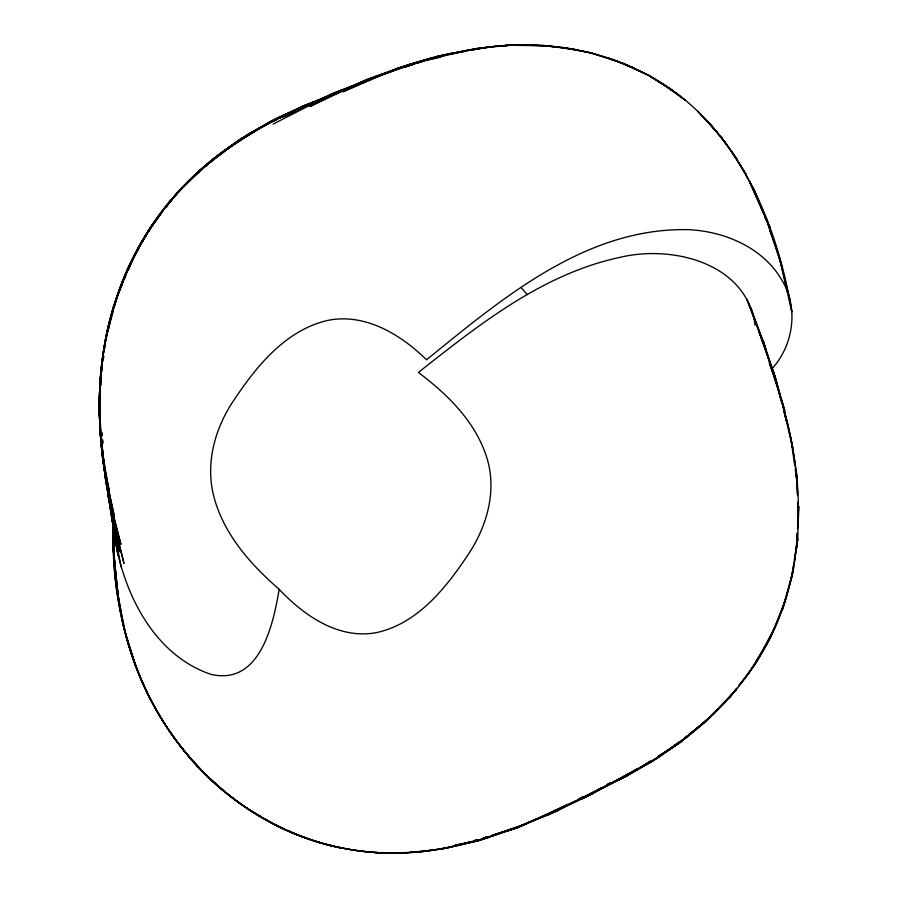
<?xml version="1.0" encoding="UTF-8"?>
<svg xmlns="http://www.w3.org/2000/svg" width="898" height="898" viewBox="0 0 898 898"><rect width="100%" height="100%" fill="white"/><g stroke="black" fill="none" stroke-linecap="round" stroke-linejoin="round"><path stroke-width="1.35" d="M113.541 523.13C108.086 632.203 153.76 747.63 247.343 808.638C285.261 834.074 329.835 849.631 375.454 852.561C442.736 857.321 508.414 834.029 567.761 804.451L517.203 827.821L477.961 840.809L440.649 849.194L489.051 837.318L477.961 840.809L455.241 845.175M113.406 522.703L114.36 561.272L113.361 523.029L113.429 550.889L118.727 601.009L113.429 550.889L113.238 522.872M100.093 397.904C97.388 437.932 105.582 477.725 114.372 516.541L103.865 467.33L101.115 440.211L102.855 456.622M100.273 397.803C97.624 443.399 106.402 488.804 116.796 532.997L105.762 481.283L103.921 465.142M100.744 385.276L101.003 378.316M100.643 385.332L101.014 376.947M796.807 541.258C792.732 593.69 772.819 645.336 738.897 685.746M796.953 538.474L797.267 532.907M797.503 528.731C801.993 472.213 787.714 416.055 769.384 363.039C784.538 405.166 795.83 449.101 797.581 494.012M797.379 533.367L796.335 549.61L797.716 538.845L798.737 506.438L797.895 525.24M100.116 415.785L100.363 397.982M101.003 376.936C96.355 415.033 101.923 453.479 109.287 490.88C89.643 406.244 98.589 313.335 143.714 238.037C184.674 169.924 253.416 122.409 327.781 97.006M101.384 372.771L102.002 365.823C98.724 388.812 98.634 412.272 100.991 435.35M102.372 361.647C104.785 334.337 111.913 307.475 122.757 282.298M100.969 375.499C95.659 432.421 105.448 489.623 120.916 544.323L107.951 493.271L103.988 466.219M101.328 372.737L102.226 365.823M102.944 360.289L103.304 357.527M104.381 349.232L105.818 338.164L108.961 326.221L108.501 328.971M102.597 361.681L103.158 357.539M104.303 349.232L105.818 338.164L110.6 320.631M793.787 563.102L790.947 580.613L793.349 569.871L797.716 538.845L794.225 560.408M101.261 371.368L102.192 365.89M103.337 359.256L103.831 356.315M772.067 368.685C793.619 345 798.85 307.576 781.776 279.952C763.076 247.87 725.438 231.684 689.529 229.708C586.383 226.723 502.094 298.551 426.528 359.772C400.542 334.292 364.364 312.324 326.591 320.665C284.363 331.036 255.537 367.439 232.661 402.023C214.6 429.457 205.373 463.952 213.791 496.336C223.568 534.018 250.419 564.326 279.155 589.29C273.329 624.671 259.881 686.038 210.727 674.286C152.761 654.575 122.139 590.626 114.214 533.513L112.272 517.012M107.322 333.27C97.063 373.108 98.623 414.943 103.203 455.511C86.882 349.333 122.431 231.695 208.347 163.773M107.94 330.61L113.417 306.689M111.33 317.937L113.53 309.844M114.27 307.15C120.455 282.859 131.086 259.904 144.174 238.576M109.32 324.919L111.475 317.117M115.056 304.108L117.571 295.004L121.78 285.205M124.238 278.447L129.155 265.617L137.978 249.835M753.893 664.789C773.896 636.491 785.728 603.445 793.349 569.871L782.248 610.124L785.649 599.527L770.237 638.141L755.577 662.208M117.571 295.004L121.881 285.014M124.485 278.952L125.574 276.427M128.279 270.141L134.801 255.032M760.224 654.687C724.922 717.019 663.218 759.933 599.224 789.263M774.615 627.792L754.926 664.666L738.874 685.41M142.726 241.338L144.084 238.913M145.442 236.488L150.202 227.991L161.18 213.578M145.51 236.219L150.202 227.991L159.373 216.092M752.479 667.102L748.214 674.05L753.366 665.755M157.307 218.742C102.641 292.613 89.407 390.417 106.233 479.285L103.865 467.33L102.114 447.866M158.901 216.474L168.498 202.858L197.897 171.989L206.518 165.266M166.051 207.427L167.713 205.272M170.216 202.016L176.053 194.439L169.441 202.948M736.338 688.687L728.738 698.521L737.202 687.879M166.141 207.202L167.791 205.07M689.541 733.958L705.996 721.375L718.31 708.5M720.207 706.524L736.293 689.698L705.996 721.375M219.438 155.163L222.67 152.638M225.903 150.112L240.585 140.066M210.525 162.078L213.803 159.518M226.913 149.315L231.291 145.903C141.491 205.126 93.695 315.4 100.284 421.431C93.459 312.852 144.095 199.726 237.925 141.828M678.686 742.253L669.785 749.055L658.29 756.251M688.687 734.609L696.466 728.648M678.562 742.343L669.785 749.055L679.999 742.635L714.359 713.225L679.999 742.635L658.762 755.936M685.152 737.314L687.34 735.642M238.756 140.952L213.836 158.329L181.744 188.344C206.888 163.447 234.142 139.65 266.526 124.687M241.023 139.381L250.082 133.061L266.223 124.889M248.555 135.115L252.091 132.87M254.46 131.377L259.174 128.392L251.047 133.499M634.864 770.394L650.724 762.29L689.114 735.271L660.558 755.824L650.724 762.29L639.892 767.756L650.511 761.111M639.892 767.756L650.242 761.28M590.143 794.36L562.26 807.403M592.601 793.035L638.175 768.452L592.006 793.989L581.522 799.007L628.701 774.884L660.558 755.824L618.183 780.34L628.701 774.884L598.798 789.219M355.226 85.175L320.878 99.678L331.867 93.987L359.705 83.334M273.172 124.092L331.867 93.987L378.125 75.511L392.774 70.83M610.472 782.854L606.79 784.751L610.449 782.876M636.222 769.642L638.669 768.385M273.677 121.118L276.157 119.861M279.884 117.975L289.818 112.946L280.019 117.896M578.862 798.782L583.846 796.391M561.778 807.414L592.006 793.989L547.926 814.946L521.21 825.363M320.878 99.678L366.418 79.754L378.125 75.511L364.128 81.415M357.774 84.109L361.591 82.493M322.865 98.724C280.344 114.708 240.249 137.237 205.215 166.22L240.866 138.921L270.814 121.421L280.434 116.583L240.866 138.921L231.673 145.925L270.814 121.421L303.659 105.841L333.057 94.223M325.413 97.68L329.252 96.108M349.681 87.723L353.509 86.152L347.111 88.678M513.611 828.237L491.318 835.645M527.676 822.568L558.365 810.209L601.469 787.984L547.926 814.946L558.365 810.209L517.203 827.821L505.944 831.324L516.125 827.35M338.164 92.202L342.003 90.687M355.496 85.198L331.867 93.987L283.285 116.886L342.8 89.463L293.5 110.78L303.659 105.841L313.615 102.091L270.814 121.421L261.094 127.437L303.659 105.841L323.28 98.735M392.92 71.043L366.418 79.754L309.978 106.492C360.401 80.809 413.585 58.864 469.834 50.232M404.841 67.126L414.124 64.072M404.762 66.991L414.079 64.016M477.848 839.585L473.92 840.764L478.017 839.574M483.102 838.014L487.03 836.835M492.284 835.275L517.203 827.821L527.519 823.208L477.961 840.809L455.118 845.186M483.337 838.002L487.322 836.824M432.196 58.628L397.309 68.416L354.654 85.187L409.78 64.308L422.071 61.457M434.879 57.876L438.909 56.742M441.591 55.99L450.987 53.352C413.248 60.727 377.822 75.926 342.991 91.753L397.309 68.416L409.78 64.308L423.261 61.187M425.955 60.57L429.996 59.627M432.701 59.01L440.783 57.135M465.355 51.287L437.955 56.17L384.815 73.726C440.783 52.342 501.567 39.186 561.587 47.403C592.006 51.332 621.584 60.929 648.637 75.365C734.901 121.746 776.669 219.684 791.845 311.988L786.199 287.382M472.213 50.064L474.952 49.57M477.691 49.087L480.43 48.593M483.169 48.11L490.016 46.887L483.292 47.998M434.666 849.811L405.279 852.954L375.454 852.561C401.226 853.684 427.089 852.101 452.356 846.803L422.722 851.641L410.128 852.213M472.516 49.783L475.21 49.345M477.904 48.896L480.598 48.447M526.89 44.9C492.138 44.283 458.193 51.444 424.788 60.267L476.591 48.47L508.728 45.338L495.157 46.314C521.682 43.856 548.386 45.327 574.675 49.469L544.502 45.585L513.218 45.304L544.502 45.585L557.624 47.1M399.296 852.673L392.527 852.965L405.279 852.954M284.363 828.876C212.916 796.56 157.913 732.117 133.095 658.144M287.989 830.493C319.329 845.052 353.823 852.202 388.306 853.1C345.023 851.978 301.762 840.651 264.36 818.639M247.343 808.638L260.948 816.619M223.018 790.453C164.065 740.872 126.506 667.977 117.526 591.715M279.155 589.29C303.85 615.467 338.501 639.679 376.363 632.652C418.098 623.526 446.373 587.415 468.778 553.639C486.727 526.34 496.717 491.891 487.412 459.697C476.726 422.924 448.169 394.862 418.389 372.446C478.993 324.638 542.583 273.924 619.811 257.389C670.278 245.176 741.737 261.441 754.118 319.374M521.031 287.427L527.193 294.589M740.513 165.569L730.815 150.415L720.465 136.328L709.465 123.295L727.526 145.454L720.465 136.328L737.381 159.799L730.815 150.415L746.564 175.189L740.513 165.569L755.072 191.622L763.412 213.544M749.561 181.789L770.046 227.587L749.561 181.789L755.072 191.622M764.411 216.149L765.882 220.01M769.822 230.348L772.28 236.803M770.237 365.015L763.311 341.229L766.05 350.546L746.867 299.135L763.311 341.229L776.501 381.729L781.978 403.191M750.964 307.924L766.05 350.546M127.797 642.407C155.859 742.668 239.07 828.495 342.879 848.318C273.452 834.725 211.782 791.643 171.372 734.059C131.95 677.878 114.169 609.113 113.204 541.023L116.762 590.053L126.281 637.198L135.643 665.687L123.318 625.805L118.536 597.215M781.103 400.452L773.649 372.21L759.18 332.249L776.501 381.729L773.649 372.21L784.807 410.678L781.743 400.957L792.653 447.653L790.745 437.494L794.651 465.153M790.262 301.447L779.296 257.299L765.725 217.417L782.304 267.705L779.296 257.299L785.57 284.644M121.14 567.087L111.588 517.012L109.578 500.646M111.206 510.558L113.597 528.473L110.286 505.81L118.087 555.649L111.588 517.012L110.521 506.079M104.527 468.644L102.192 455.163L101.418 439.796M104.987 471.349L110.836 505.069L107.951 493.271L105.044 471.495M106.806 484.314L108.456 497.773L119.782 551.709L110.544 509.581L107.087 486.11L110.095 503.655M110.555 506.36L116.336 540.091L108.456 497.773L107.659 489.567M117.627 591.771L118.087 594.498M107.087 486.11L113.597 528.473M754.309 320.541L754.623 322.876M795.235 469.306L797.188 483.135L796.414 472.662L797.413 494.888M110.286 505.81L115.786 544.424M107.76 488.972L108.13 491.722M108.501 494.461L110.544 509.581L123.924 563.169L110.544 509.581L104.022 465.299M102.866 455.174L101.205 440.132M103.225 457.89L103.955 463.334M104.325 466.051L104.684 468.778M106.907 478.825L107.244 481.553M105.156 470.844L105.481 473.538M106.144 478.926L106.48 481.62M103.169 459.361L103.663 463.48M114.214 533.513L113.698 528.204M106.604 478.612L106.862 481.35M101.889 440.334L102.148 443.062M103.831 460.809L104.089 463.536M104.348 466.275L105.762 481.283L113.328 521.368L104.045 465.074M109.781 500.388L110.027 503.105M101.496 440.918L101.867 445.082M754.747 324.043L754.848 325.211M103.461 459.641L103.697 462.391M113.597 526.902L113.361 523.029M103.584 458.698L103.764 461.336M106.626 478.522L106.783 481.059M102.226 432.87L102.383 435.676M102.63 439.874L102.787 442.669M102.619 440.873L102.765 443.623M99.734 406.289L100.149 414.663M101.07 432.814L101.205 435.609M797.851 504.62L798.423 517.125L797.884 502.162M113.866 537.206L113.642 531.739L113.81 535.938M114.922 563.136L115.584 579.524L117.099 588.998L115.584 579.524L114.877 562.485M100.789 432.073L101.014 437.494M113.339 523.556L114.36 561.272M420.747 61.895L416.773 63.208L420.735 61.883M471.293 841.549L466.051 843.11L471.371 841.538M578.121 50.333L561.587 47.403L591.142 52.948L619.014 61.917L591.142 52.948L578.121 50.333M622.348 63.208L607.037 57.528L634.134 68.091L622.348 63.208L648.637 75.365L672.591 90.597L648.637 75.365L622.348 63.208M675.801 93.145L662.522 83.716L685.533 100.43L675.801 93.145M705.772 119.872L697.825 111.33L716.986 132.141L705.772 119.872M786.424 420.623L784.291 412.552L786.424 420.623"/></g></svg>
